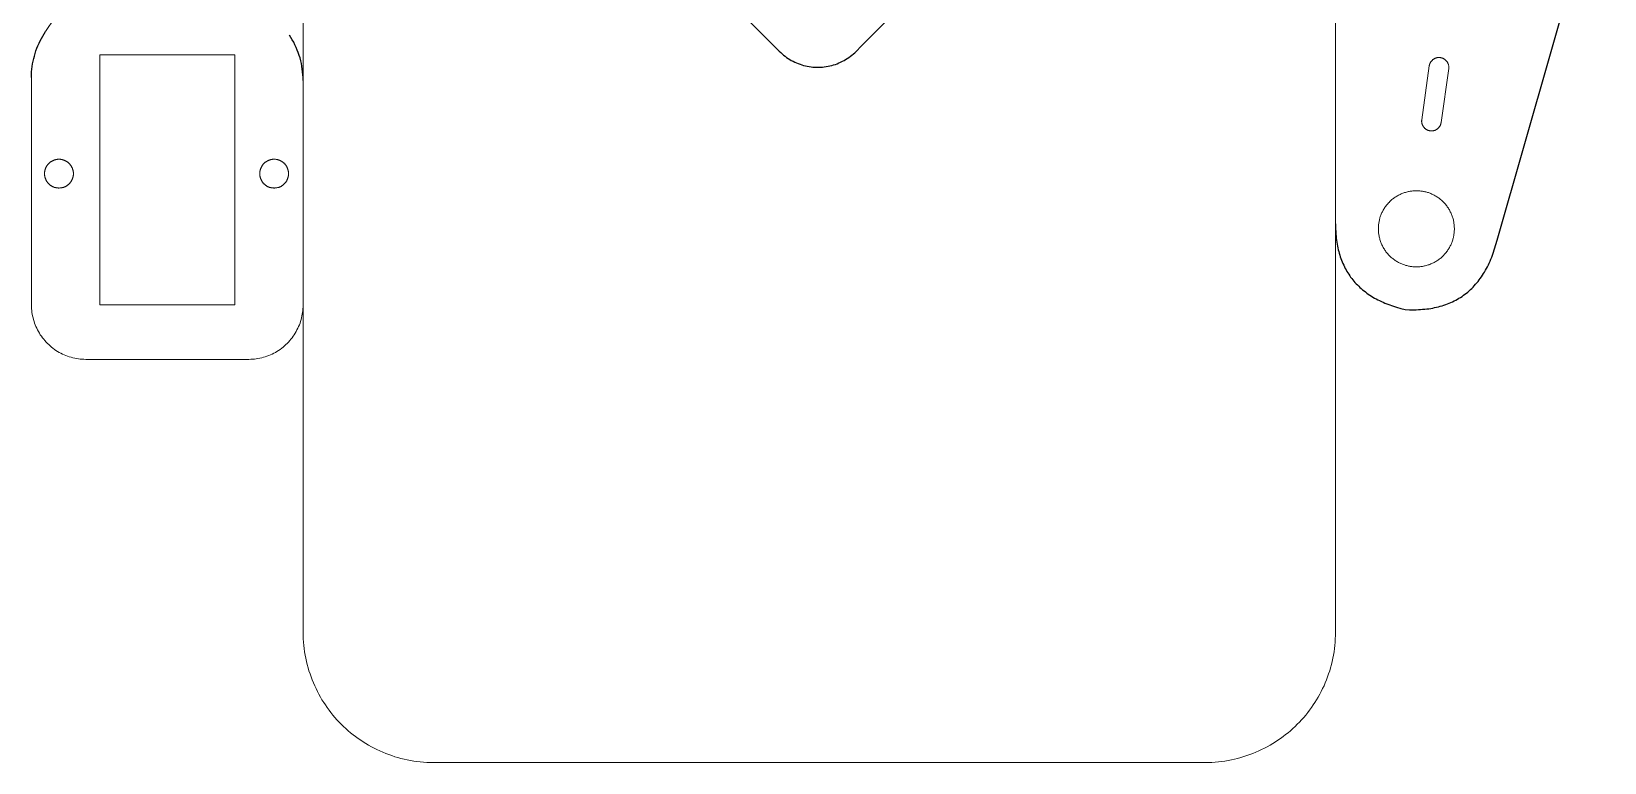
# Model space of a CAD drawing. Header units: millimetres. Extents: x -87 to 69, y -57 to 280.
# Drawn here: x -86.7 to 58, y -57.5 to 9.8 of the extents above; entities that cross this region are included whole.
import ezdxf

# ---------------------------------------------------------------- set-up
doc = ezdxf.new("R2010")
doc.units = ezdxf.units.MM
doc.header["$MEASUREMENT"] = 0
doc.layers.add('Predeterminado', color=18, linetype='Continuous', true_color=0x000000)

msp = doc.modelspace()

# ---------------------------------------------------------------- linework, layer by layer
at = {"layer": 'Predeterminado', "lineweight": 9}
for points in [[(-61.71, 74.61), (-61.71, 74.61), (-61.71, 74.59), (-61.71, 74.53), (-61.71, 74.27), (-61.71, 73.26), (-61.71, 69.45), (-61.71, 55.85), (-61.71, 14.57), (-61.71, -26.71), (-61.71, -40.31), (-61.71, -44.13), (-61.71, -45.13), (-61.71, -45.39), (-61.71, -45.45), (-61.71, -45.47), (-61.71, -45.47)], [(33.29, -45.47), (33.29, -45.47), (33.29, -45.45), (33.29, -45.39), (33.29, -45.13), (33.29, -44.13), (33.29, -40.31), (33.29, -26.71), (33.29, 14.57), (33.29, 55.85), (33.29, 69.46), (33.29, 73.27), (33.29, 74.27), (33.29, 74.53), (33.29, 74.6), (33.29, 74.61), (33.29, 74.62)], [(-51.77, 41.85), (-51.3, 41.38), (-47.22, 37.29), (-34.83, 24.89), (-22.45, 12.5), (-18.37, 8.41), (-17.9, 7.94)], [(-10.83, 7.93), (-10.36, 8.41), (-6.27, 12.49), (6.13, 24.87), (18.52, 37.25), (22.61, 41.33), (23.08, 41.8)], [(-84.6, 11), (-85.41, 9.77)], [(42.35, 7.25), (42.32, 7.23)], [(42.38, 7.26), (42.35, 7.25)], [(42.41, 7.28), (42.38, 7.26)], [(42.43, 7.29), (42.41, 7.28)], [(42.46, 7.3), (42.43, 7.29)], [(42.49, 7.31), (42.46, 7.3)], [(42.52, 7.32), (42.49, 7.31)], [(42.55, 7.33), (42.52, 7.32)], [(42.58, 7.34), (42.55, 7.33)], [(42.61, 7.35), (42.58, 7.34)], [(42.64, 7.36), (42.61, 7.35)], [(42.67, 7.36), (42.64, 7.36)], [(42.7, 7.36), (42.67, 7.36)], [(42.73, 7.37), (42.7, 7.36)], [(42.76, 7.37), (42.73, 7.37)], [(42.79, 7.37), (42.76, 7.37)], [(42.83, 7.37), (42.79, 7.37)], [(42.86, 7.37), (42.83, 7.37)], [(42.89, 7.37), (42.86, 7.37)], [(42.92, 7.36), (42.89, 7.37)], [(42.95, 7.36), (42.92, 7.36)], [(42.98, 7.35), (42.95, 7.36)], [(43.01, 7.35), (42.98, 7.35)], [(43.04, 7.34), (43.01, 7.35)], [(43.07, 7.33), (43.04, 7.34)], [(43.1, 7.32), (43.07, 7.33)], [(43.13, 7.31), (43.1, 7.32)], [(43.16, 7.3), (43.13, 7.31)], [(43.19, 7.29), (43.16, 7.3)], [(43.21, 7.27), (43.19, 7.29)], [(43.24, 7.26), (43.21, 7.27)], [(43.27, 7.24), (43.24, 7.26)], [(43.29, 7.23), (43.27, 7.24)], [(41.92, 6.6), (41.22, 1.64)], [(41.93, 6.66), (41.92, 6.63)], [(41.92, 6.63), (41.92, 6.6)], [(41.94, 6.72), (41.93, 6.69)], [(41.93, 6.69), (41.93, 6.66)], [(41.95, 6.75), (41.94, 6.72)], [(41.96, 6.78), (41.95, 6.75)], [(41.97, 6.81), (41.96, 6.78)], [(41.99, 6.83), (41.97, 6.81)], [(42, 6.86), (41.99, 6.83)], [(42.01, 6.89), (42, 6.86)], [(42.03, 6.92), (42.01, 6.89)], [(42.04, 6.94), (42.03, 6.92)], [(42.06, 6.97), (42.04, 6.94)], [(42.08, 7), (42.06, 6.97)], [(42.1, 7.02), (42.08, 7)], [(42.12, 7.05), (42.1, 7.02)], [(42.14, 7.07), (42.12, 7.05)], [(42.16, 7.09), (42.14, 7.07)], [(42.18, 7.11), (42.16, 7.09)], [(42.2, 7.14), (42.18, 7.11)], [(42.22, 7.16), (42.2, 7.14)], [(42.25, 7.18), (42.22, 7.16)], [(42.27, 7.19), (42.25, 7.18)], [(42.3, 7.21), (42.27, 7.19)], [(42.32, 7.23), (42.3, 7.21)], [(43.01, 1.39), (43.7, 6.35)], [(43.32, 7.21), (43.29, 7.23)], [(43.35, 7.19), (43.32, 7.21)], [(43.37, 7.17), (43.35, 7.19)], [(43.39, 7.15), (43.37, 7.17)], [(43.42, 7.13), (43.39, 7.15)], [(43.44, 7.11), (43.42, 7.13)], [(43.46, 7.09), (43.44, 7.11)], [(43.48, 7.07), (43.46, 7.09)], [(43.5, 7.04), (43.48, 7.07)], [(43.52, 7.02), (43.5, 7.04)], [(43.54, 6.99), (43.52, 7.02)], [(43.56, 6.97), (43.54, 6.99)], [(43.58, 6.94), (43.56, 6.97)], [(43.59, 6.92), (43.58, 6.94)], [(43.61, 6.89), (43.59, 6.92)], [(43.62, 6.86), (43.61, 6.89)], [(43.63, 6.83), (43.62, 6.86)], [(43.64, 6.8), (43.63, 6.83)], [(43.66, 6.77), (43.64, 6.8)], [(43.67, 6.75), (43.66, 6.77)], [(43.67, 6.72), (43.67, 6.75)], [(43.68, 6.69), (43.67, 6.72)], [(43.69, 6.66), (43.68, 6.69)], [(43.7, 6.62), (43.69, 6.66)], [(43.7, 6.59), (43.7, 6.62)], [(43.7, 6.56), (43.7, 6.59)], [(43.71, 6.53), (43.7, 6.56)], [(43.7, 6.38), (43.71, 6.41)], [(43.7, 6.35), (43.7, 6.38)], [(43.71, 6.5), (43.71, 6.53)], [(43.71, 6.47), (43.71, 6.5)], [(43.71, 6.44), (43.71, 6.47)], [(43.71, 6.47), (43.71, 6.47), (43.71, 6.47), (43.71, 6.47), (43.71, 6.47)], [(43.71, 6.41), (43.71, 6.44)], [(-86.71, -15.39), (-86.71, 5.54)], [(41.22, 1.58), (41.21, 1.55)], [(41.21, 1.55), (41.21, 1.52)], [(41.21, 1.52), (41.21, 1.49)], [(41.21, 1.49), (41.22, 1.46)], [(41.22, 1.64), (41.22, 1.61)], [(41.22, 1.61), (41.22, 1.58)], [(41.22, 1.46), (41.22, 1.43)], [(41.22, 1.43), (41.22, 1.39)], [(41.22, 1.39), (41.23, 1.36)], [(41.23, 1.36), (41.23, 1.33)], [(41.23, 1.33), (41.24, 1.3)], [(41.24, 1.3), (41.25, 1.27)], [(41.25, 1.27), (41.26, 1.24)], [(41.26, 1.24), (41.27, 1.21)], [(41.27, 1.21), (41.28, 1.18)], [(41.28, 1.18), (41.29, 1.15)], [(41.29, 1.15), (41.31, 1.12)], [(41.31, 1.12), (41.32, 1.1)], [(41.32, 1.1), (41.34, 1.07)], [(41.34, 1.07), (41.35, 1.04)], [(41.35, 1.04), (41.37, 1.02)], [(41.37, 1.02), (41.39, 0.99)], [(41.39, 0.99), (41.41, 0.97)], [(41.41, 0.97), (41.43, 0.94)], [(41.43, 0.94), (41.45, 0.92)], [(41.45, 0.92), (41.47, 0.89)], [(41.47, 0.89), (41.49, 0.87)], [(41.49, 0.87), (41.51, 0.85)], [(41.51, 0.85), (41.54, 0.83)], [(41.54, 0.83), (41.56, 0.81)], [(41.56, 0.81), (41.59, 0.79)], [(41.59, 0.79), (41.61, 0.77)], [(41.61, 0.77), (41.64, 0.76)], [(41.64, 0.76), (41.66, 0.74)], [(41.66, 0.74), (41.69, 0.72)], [(41.69, 0.72), (41.72, 0.71)], [(41.72, 0.71), (41.75, 0.7)], [(41.75, 0.7), (41.78, 0.69)], [(41.78, 0.69), (41.81, 0.67)], [(41.81, 0.67), (41.84, 0.66)], [(41.84, 0.66), (41.87, 0.65)], [(41.87, 0.65), (41.9, 0.65)], [(41.9, 0.65), (41.93, 0.64)], [(41.93, 0.64), (41.96, 0.63)], [(41.96, 0.63), (41.99, 0.63)], [(41.99, 0.63), (42.02, 0.62)], [(42.02, 0.62), (42.05, 0.62)], [(42.05, 0.62), (42.08, 0.62)], [(42.08, 0.62), (42.11, 0.62)], [(42.11, 0.62), (42.15, 0.62)], [(42.15, 0.62), (42.18, 0.62)], [(42.18, 0.62), (42.21, 0.62)], [(42.21, 0.62), (42.24, 0.63)], [(42.24, 0.63), (42.27, 0.63)], [(42.27, 0.63), (42.3, 0.64)], [(42.3, 0.64), (42.33, 0.65)], [(42.33, 0.65), (42.36, 0.65)], [(42.36, 0.65), (42.39, 0.66)], [(42.39, 0.66), (42.42, 0.67)], [(42.42, 0.67), (42.45, 0.69)], [(42.45, 0.69), (42.48, 0.7)], [(42.48, 0.7), (42.51, 0.71)], [(42.51, 0.71), (42.54, 0.73)], [(42.54, 0.73), (42.56, 0.74)], [(42.56, 0.74), (42.59, 0.76)], [(42.59, 0.76), (42.62, 0.77)], [(42.62, 0.77), (42.64, 0.79)], [(42.64, 0.79), (42.67, 0.81)], [(42.67, 0.81), (42.69, 0.83)], [(42.69, 0.83), (42.72, 0.85)], [(42.72, 0.85), (42.74, 0.87)], [(42.74, 0.87), (42.76, 0.89)], [(42.76, 0.89), (42.78, 0.92)], [(42.78, 0.92), (42.8, 0.94)], [(42.8, 0.94), (42.82, 0.97)], [(42.82, 0.97), (42.84, 0.99)], [(42.84, 0.99), (42.86, 1.02)], [(42.86, 1.02), (42.88, 1.04)], [(42.88, 1.04), (42.89, 1.07)], [(42.89, 1.07), (42.91, 1.1)], [(42.91, 1.1), (42.92, 1.13)], [(42.92, 1.13), (42.94, 1.15)], [(42.94, 1.15), (42.95, 1.18)], [(42.95, 1.18), (42.96, 1.21)], [(42.96, 1.21), (42.97, 1.24)], [(42.97, 1.24), (42.98, 1.27)], [(42.98, 1.27), (42.99, 1.3)], [(42.99, 1.33), (43, 1.36)], [(42.99, 1.3), (42.99, 1.33)], [(43, 1.36), (43.01, 1.39)], [(-81.71, -20.39), (-81.89, -20.38), (-82.06, -20.38), (-82.23, -20.36), (-82.4, -20.34), (-82.56, -20.31), (-82.73, -20.28), (-82.9, -20.24), (-83.06, -20.2), (-83.23, -20.15), (-83.39, -20.1), (-83.55, -20.04), (-83.71, -19.97), (-83.86, -19.9), (-84.02, -19.83), (-84.17, -19.75), (-84.31, -19.66), (-84.46, -19.57), (-84.6, -19.47), (-84.74, -19.37), (-84.87, -19.27), (-85, -19.16), (-85.13, -19.04), (-85.25, -18.92), (-85.37, -18.8), (-85.48, -18.67), (-85.59, -18.54), (-85.7, -18.41), (-85.8, -18.27), (-85.9, -18.13), (-85.99, -17.98), (-86.07, -17.84), (-86.15, -17.69), (-86.23, -17.53), (-86.3, -17.38), (-86.37, -17.22), (-86.43, -17.06), (-86.48, -16.9), (-86.53, -16.74), (-86.57, -16.57), (-86.61, -16.4), (-86.64, -16.24), (-86.67, -16.07), (-86.69, -15.9), (-86.7, -15.73), (-86.71, -15.56), (-86.71, -15.39)], [(-61.71, -15.39), (-61.72, -15.56), (-61.73, -15.73), (-61.74, -15.9), (-61.76, -16.07), (-61.79, -16.24), (-61.82, -16.4), (-61.86, -16.57), (-61.9, -16.74), (-61.95, -16.9), (-62, -17.06), (-62.06, -17.22), (-62.13, -17.38), (-62.2, -17.53), (-62.28, -17.69), (-62.36, -17.84), (-62.44, -17.98), (-62.53, -18.13), (-62.63, -18.27), (-62.73, -18.41), (-62.84, -18.54), (-62.95, -18.67), (-63.06, -18.8), (-63.18, -18.92), (-63.3, -19.04), (-63.43, -19.16), (-63.56, -19.27), (-63.69, -19.37), (-63.83, -19.47), (-63.97, -19.57), (-64.12, -19.66), (-64.26, -19.75), (-64.41, -19.83), (-64.57, -19.9), (-64.72, -19.97), (-64.88, -20.04), (-65.04, -20.1), (-65.2, -20.15), (-65.37, -20.2), (-65.53, -20.24), (-65.7, -20.28), (-65.87, -20.31), (-66.03, -20.34), (-66.2, -20.36), (-66.37, -20.38), (-66.54, -20.38), (-66.71, -20.39)], [(-66.71, -20.39), (-81.71, -20.39)], [(-61.71, -45.47), (-61.71, -45.78), (-61.7, -46.09), (-61.68, -46.4), (-61.65, -46.7), (-61.62, -47), (-61.58, -47.3), (-61.53, -47.6), (-61.47, -47.89), (-61.41, -48.18), (-61.34, -48.47), (-61.26, -48.76), (-61.18, -49.04), (-61.08, -49.32), (-60.99, -49.6), (-60.88, -49.87), (-60.77, -50.15), (-60.65, -50.41), (-60.53, -50.68), (-60.4, -50.94), (-60.27, -51.19), (-60.12, -51.45), (-59.98, -51.7), (-59.82, -51.94), (-59.67, -52.18), (-59.5, -52.42), (-59.33, -52.65), (-59.16, -52.88), (-58.97, -53.11), (-58.79, -53.33), (-58.6, -53.54), (-58.4, -53.75), (-58.2, -53.96), (-57.99, -54.16), (-57.78, -54.36), (-57.57, -54.55), (-57.35, -54.73), (-57.12, -54.92), (-56.89, -55.09), (-56.66, -55.26), (-56.42, -55.43), (-56.18, -55.58), (-55.94, -55.74), (-55.69, -55.88), (-55.43, -56.03), (-55.18, -56.16), (-54.92, -56.29), (-54.65, -56.41), (-54.39, -56.53), (-54.11, -56.64), (-53.84, -56.75), (-53.56, -56.84), (-53.28, -56.94), (-53, -57.02), (-52.71, -57.1), (-52.42, -57.17), (-52.13, -57.23), (-51.84, -57.29), (-51.54, -57.34), (-51.24, -57.38), (-50.94, -57.41), (-50.64, -57.44), (-50.33, -57.46), (-50.02, -57.47), (-49.71, -57.47)], [(33.29, -45.47), (33.28, -45.78), (33.27, -46.09), (33.25, -46.4), (33.22, -46.7), (33.19, -47), (33.15, -47.3), (33.1, -47.6), (33.04, -47.89), (32.98, -48.18), (32.91, -48.47), (32.83, -48.76), (32.75, -49.04), (32.65, -49.32), (32.56, -49.6), (32.45, -49.87), (32.34, -50.15), (32.23, -50.41), (32.1, -50.68), (31.97, -50.94), (31.84, -51.19), (31.7, -51.45), (31.55, -51.7), (31.39, -51.94), (31.24, -52.18), (31.07, -52.42), (30.9, -52.65), (30.73, -52.88), (30.55, -53.11), (30.36, -53.33), (30.17, -53.54), (29.97, -53.75), (29.77, -53.96), (29.56, -54.16), (29.35, -54.36), (29.14, -54.55), (28.92, -54.73), (28.69, -54.91), (28.47, -55.09), (28.23, -55.26), (27.99, -55.42), (27.75, -55.58), (27.51, -55.74), (27.26, -55.88), (27.01, -56.03), (26.75, -56.16), (26.49, -56.29), (26.22, -56.41), (25.96, -56.53), (25.69, -56.64), (25.41, -56.75), (25.13, -56.84), (24.85, -56.93), (24.57, -57.02), (24.28, -57.1), (24, -57.17), (23.7, -57.23), (23.41, -57.29), (23.11, -57.34), (22.81, -57.38), (22.51, -57.41), (22.21, -57.44), (21.9, -57.46), (21.6, -57.47), (21.29, -57.47)], [(-49.71, -57.47), (-49.71, -57.47), (-49.7, -57.47), (-49.66, -57.47), (-49.51, -57.47), (-48.92, -57.47), (-46.66, -57.47), (-38.62, -57.47), (-14.21, -57.47), (10.19, -57.47), (18.23, -57.47), (20.49, -57.47), (21.08, -57.47), (21.23, -57.47), (21.27, -57.47), (21.28, -57.47), (21.29, -57.47)]]:
    msp.add_lwpolyline(points, dxfattribs=at)
at = {"layer": 'Predeterminado'}
for points in [[(48.15, -9.43), (58.04, 25.1)], [(-86.71, 5.54), (-86.71, 5.79), (-86.7, 6.04), (-86.68, 6.29), (-86.65, 6.53), (-86.61, 6.78), (-86.57, 7.03), (-86.51, 7.27), (-86.45, 7.51), (-86.38, 7.75), (-86.3, 7.99), (-86.22, 8.22), (-86.13, 8.45), (-86.02, 8.68), (-85.92, 8.91), (-85.8, 9.13), (-85.68, 9.34), (-85.55, 9.56), (-85.41, 9.77)], [(-61.71, 5.27), (-61.72, 5.53), (-61.73, 5.79), (-61.76, 6.05), (-61.79, 6.31), (-61.83, 6.56), (-61.88, 6.82), (-61.94, 7.07), (-62, 7.33), (-62.08, 7.57), (-62.16, 7.82), (-62.26, 8.06), (-62.36, 8.3), (-62.47, 8.54), (-62.58, 8.77), (-62.71, 9), (-62.84, 9.22), (-62.98, 9.44)], [(-17.9, 7.94), (-17.77, 7.82), (-17.64, 7.7), (-17.51, 7.59), (-17.37, 7.48), (-17.23, 7.38), (-17.09, 7.28), (-16.94, 7.19), (-16.79, 7.1), (-16.63, 7.02), (-16.48, 6.94), (-16.32, 6.87), (-16.16, 6.81), (-15.99, 6.75), (-15.83, 6.69), (-15.66, 6.64), (-15.49, 6.6), (-15.32, 6.56), (-15.15, 6.53), (-14.97, 6.51), (-14.8, 6.49), (-14.63, 6.48), (-14.45, 6.47), (-14.28, 6.47), (-14.1, 6.48), (-13.93, 6.49), (-13.76, 6.51), (-13.58, 6.53), (-13.41, 6.56), (-13.24, 6.6), (-13.07, 6.64), (-12.9, 6.69), (-12.74, 6.74), (-12.57, 6.8), (-12.41, 6.87), (-12.25, 6.94), (-12.09, 7.02), (-11.94, 7.1), (-11.79, 7.18), (-11.64, 7.28), (-11.5, 7.37), (-11.36, 7.48), (-11.22, 7.58), (-11.08, 7.7), (-10.95, 7.81), (-10.83, 7.93)], [(33.29, -7.92), (33.29, -8.31), (33.31, -8.7), (33.32, -8.89), (33.34, -9.07), (33.36, -9.26), (33.38, -9.44), (33.41, -9.62), (33.44, -9.79), (33.47, -9.97), (33.51, -10.14), (33.54, -10.31), (33.59, -10.48), (33.63, -10.64), (33.68, -10.8), (33.73, -10.96), (33.79, -11.12), (33.84, -11.27), (33.9, -11.43), (33.97, -11.58), (34.04, -11.73), (34.11, -11.87), (34.18, -12.02), (34.26, -12.16), (34.33, -12.3), (34.42, -12.43), (34.5, -12.57), (34.59, -12.7), (34.68, -12.83), (34.78, -12.95), (34.88, -13.08), (34.98, -13.2), (35.08, -13.32), (35.19, -13.44), (35.3, -13.55), (35.42, -13.66), (35.53, -13.77), (35.66, -13.88), (35.78, -13.99), (35.91, -14.09), (36.04, -14.19), (36.17, -14.29), (36.3, -14.39), (36.44, -14.48), (36.59, -14.57), (36.73, -14.66), (36.88, -14.75), (37.03, -14.83), (37.19, -14.91), (37.34, -14.99), (37.51, -15.07), (37.67, -15.14), (37.84, -15.22), (38.01, -15.29), (38.18, -15.35), (38.54, -15.48), (38.91, -15.6), (39.29, -15.71), (39.69, -15.81)], [(39.69, -15.81), (40.11, -15.83), (40.51, -15.83), (40.72, -15.83), (40.91, -15.82), (41.11, -15.81), (41.3, -15.79), (41.5, -15.78), (41.68, -15.75), (41.87, -15.73), (42.05, -15.7), (42.23, -15.67), (42.41, -15.63), (42.59, -15.6), (42.76, -15.55), (42.93, -15.51), (43.1, -15.46), (43.27, -15.41), (43.43, -15.35), (43.59, -15.29), (43.75, -15.23), (43.91, -15.16), (44.06, -15.09), (44.21, -15.02), (44.36, -14.94), (44.51, -14.86), (44.65, -14.77), (44.79, -14.69), (44.93, -14.6), (45.07, -14.5), (45.2, -14.4), (45.33, -14.3), (45.46, -14.2), (45.59, -14.09), (45.71, -13.98), (45.83, -13.86), (45.95, -13.74), (46.06, -13.62), (46.18, -13.49), (46.29, -13.36), (46.4, -13.23), (46.5, -13.09), (46.61, -12.96), (46.71, -12.81), (46.81, -12.66), (46.9, -12.51), (47, -12.36), (47.09, -12.2), (47.18, -12.04), (47.26, -11.88), (47.35, -11.71), (47.43, -11.54), (47.51, -11.36), (47.58, -11.19), (47.66, -11), (47.73, -10.82), (47.8, -10.63), (47.92, -10.24), (48.04, -9.84), (48.15, -9.43)]]:
    msp.add_lwpolyline(points, dxfattribs=at)
at = {"layer": 'Predeterminado', "lineweight": 9}
for points in [[(-68.01, -15.37), (-80.41, -15.37), (-80.41, -15.37), (-80.41, 7.63), (-80.41, 7.63), (-68.01, 7.63), (-68.01, 7.63)], [(-84.18, -4.64), (-84.15, -4.64), (-84.11, -4.63), (-84.08, -4.63), (-84.05, -4.63), (-84.01, -4.63), (-83.98, -4.62), (-83.95, -4.62), (-83.92, -4.61), (-83.88, -4.6), (-83.85, -4.59), (-83.82, -4.59), (-83.79, -4.58), (-83.76, -4.57), (-83.73, -4.56), (-83.7, -4.54), (-83.67, -4.53), (-83.64, -4.52), (-83.61, -4.51), (-83.58, -4.49), (-83.55, -4.48), (-83.52, -4.46), (-83.5, -4.44), (-83.47, -4.43), (-83.44, -4.41), (-83.42, -4.39), (-83.39, -4.37), (-83.36, -4.35), (-83.34, -4.33), (-83.32, -4.31), (-83.29, -4.29), (-83.27, -4.27), (-83.25, -4.25), (-83.22, -4.22), (-83.2, -4.2), (-83.18, -4.18), (-83.16, -4.15), (-83.14, -4.13), (-83.12, -4.1), (-83.1, -4.08), (-83.08, -4.05), (-83.07, -4.02), (-83.05, -4), (-83.03, -3.97), (-83.02, -3.94), (-83, -3.91), (-82.99, -3.89), (-82.97, -3.86), (-82.96, -3.83), (-82.95, -3.8), (-82.94, -3.77), (-82.93, -3.74), (-82.92, -3.7), (-82.91, -3.67), (-82.9, -3.64), (-82.89, -3.61), (-82.88, -3.58), (-82.88, -3.55), (-82.87, -3.51), (-82.87, -3.48), (-82.86, -3.45), (-82.86, -3.41), (-82.86, -3.38), (-82.86, -3.34), (-82.86, -3.31), (-82.86, -3.28), (-82.86, -3.24), (-82.86, -3.21), (-82.86, -3.18), (-82.87, -3.14), (-82.87, -3.11), (-82.88, -3.08), (-82.88, -3.04), (-82.89, -3.01), (-82.9, -2.98), (-82.91, -2.95), (-82.92, -2.92), (-82.93, -2.89), (-82.94, -2.86), (-82.95, -2.82), (-82.96, -2.79), (-82.97, -2.77), (-82.99, -2.74), (-83, -2.71), (-83.02, -2.68), (-83.03, -2.65), (-83.05, -2.62), (-83.07, -2.6), (-83.08, -2.57), (-83.1, -2.54), (-83.12, -2.52), (-83.14, -2.49), (-83.16, -2.47), (-83.18, -2.44), (-83.2, -2.42), (-83.22, -2.4), (-83.25, -2.37), (-83.27, -2.35), (-83.29, -2.33), (-83.32, -2.31), (-83.34, -2.29), (-83.36, -2.27), (-83.39, -2.25), (-83.42, -2.23), (-83.44, -2.21), (-83.47, -2.19), (-83.5, -2.18), (-83.52, -2.16), (-83.55, -2.15), (-83.58, -2.13), (-83.61, -2.12), (-83.64, -2.1), (-83.67, -2.09), (-83.7, -2.08), (-83.73, -2.07), (-83.76, -2.06), (-83.79, -2.05), (-83.82, -2.04), (-83.85, -2.03), (-83.88, -2.02), (-83.92, -2.01), (-83.95, -2.01), (-83.98, -2), (-84.01, -2), (-84.05, -1.99), (-84.08, -1.99), (-84.11, -1.99), (-84.15, -1.99), (-84.18, -1.99), (-84.22, -1.99), (-84.25, -1.99), (-84.28, -1.99), (-84.32, -1.99), (-84.35, -2), (-84.38, -2), (-84.42, -2.01), (-84.45, -2.01), (-84.48, -2.02), (-84.51, -2.03), (-84.55, -2.04), (-84.58, -2.05), (-84.61, -2.06), (-84.64, -2.07), (-84.67, -2.08), (-84.7, -2.09), (-84.73, -2.1), (-84.76, -2.12), (-84.79, -2.13), (-84.81, -2.15), (-84.84, -2.16), (-84.87, -2.18), (-84.9, -2.19), (-84.92, -2.21), (-84.95, -2.23), (-84.98, -2.25), (-85, -2.27), (-85.03, -2.29), (-85.05, -2.31), (-85.07, -2.33), (-85.1, -2.35), (-85.12, -2.37), (-85.14, -2.4), (-85.16, -2.42), (-85.18, -2.44), (-85.21, -2.47), (-85.23, -2.49), (-85.24, -2.52), (-85.26, -2.54), (-85.28, -2.57), (-85.3, -2.6), (-85.32, -2.62), (-85.33, -2.65), (-85.35, -2.68), (-85.36, -2.71), (-85.38, -2.74), (-85.39, -2.77), (-85.4, -2.79), (-85.42, -2.82), (-85.43, -2.86), (-85.44, -2.89), (-85.45, -2.92), (-85.46, -2.95), (-85.47, -2.98), (-85.47, -3.01), (-85.48, -3.04), (-85.49, -3.08), (-85.49, -3.11), (-85.5, -3.14), (-85.5, -3.18), (-85.5, -3.21), (-85.51, -3.24), (-85.51, -3.28), (-85.51, -3.31), (-85.51, -3.34), (-85.51, -3.38), (-85.5, -3.41), (-85.5, -3.45), (-85.5, -3.48), (-85.49, -3.51), (-85.49, -3.55), (-85.48, -3.58), (-85.47, -3.61), (-85.47, -3.64), (-85.46, -3.67), (-85.45, -3.7), (-85.44, -3.74), (-85.43, -3.77), (-85.42, -3.8), (-85.4, -3.83), (-85.39, -3.86), (-85.38, -3.89), (-85.36, -3.91), (-85.35, -3.94), (-85.33, -3.97), (-85.32, -4), (-85.3, -4.02), (-85.28, -4.05), (-85.26, -4.08), (-85.24, -4.1), (-85.23, -4.13), (-85.21, -4.15), (-85.18, -4.18), (-85.16, -4.2), (-85.14, -4.22), (-85.12, -4.25), (-85.1, -4.27), (-85.07, -4.29), (-85.05, -4.31), (-85.03, -4.33), (-85, -4.35), (-84.98, -4.37), (-84.95, -4.39), (-84.92, -4.41), (-84.9, -4.43), (-84.87, -4.44), (-84.84, -4.46), (-84.81, -4.48), (-84.79, -4.49), (-84.76, -4.51), (-84.73, -4.52), (-84.7, -4.53), (-84.67, -4.54), (-84.64, -4.56), (-84.61, -4.57), (-84.58, -4.58), (-84.55, -4.59), (-84.51, -4.59), (-84.48, -4.6), (-84.45, -4.61), (-84.42, -4.62), (-84.38, -4.62), (-84.35, -4.63), (-84.32, -4.63), (-84.28, -4.63), (-84.25, -4.63), (-84.22, -4.64)], [(-64.38, -4.64), (-64.35, -4.64), (-64.31, -4.63), (-64.28, -4.63), (-64.25, -4.63), (-64.21, -4.63), (-64.18, -4.62), (-64.15, -4.62), (-64.12, -4.61), (-64.08, -4.6), (-64.05, -4.59), (-64.02, -4.59), (-63.99, -4.58), (-63.96, -4.57), (-63.93, -4.56), (-63.9, -4.54), (-63.87, -4.53), (-63.84, -4.52), (-63.81, -4.51), (-63.78, -4.49), (-63.75, -4.48), (-63.72, -4.46), (-63.7, -4.44), (-63.67, -4.43), (-63.64, -4.41), (-63.62, -4.39), (-63.59, -4.37), (-63.56, -4.35), (-63.54, -4.33), (-63.52, -4.31), (-63.49, -4.29), (-63.47, -4.27), (-63.45, -4.25), (-63.42, -4.23), (-63.4, -4.2), (-63.38, -4.18), (-63.36, -4.15), (-63.34, -4.13), (-63.32, -4.1), (-63.3, -4.08), (-63.28, -4.05), (-63.27, -4.03), (-63.25, -4), (-63.23, -3.97), (-63.22, -3.94), (-63.2, -3.91), (-63.19, -3.89), (-63.17, -3.86), (-63.16, -3.83), (-63.15, -3.8), (-63.14, -3.77), (-63.13, -3.74), (-63.12, -3.7), (-63.11, -3.67), (-63.1, -3.64), (-63.09, -3.61), (-63.08, -3.58), (-63.08, -3.55), (-63.07, -3.51), (-63.07, -3.48), (-63.06, -3.45), (-63.06, -3.41), (-63.06, -3.38), (-63.06, -3.35), (-63.06, -3.31), (-63.06, -3.28), (-63.06, -3.24), (-63.06, -3.21), (-63.06, -3.18), (-63.07, -3.14), (-63.07, -3.11), (-63.08, -3.08), (-63.08, -3.04), (-63.09, -3.01), (-63.1, -2.98), (-63.11, -2.95), (-63.12, -2.92), (-63.13, -2.89), (-63.14, -2.86), (-63.15, -2.83), (-63.16, -2.8), (-63.17, -2.77), (-63.19, -2.74), (-63.2, -2.71), (-63.22, -2.68), (-63.23, -2.65), (-63.25, -2.62), (-63.27, -2.6), (-63.28, -2.57), (-63.3, -2.54), (-63.32, -2.52), (-63.34, -2.49), (-63.36, -2.47), (-63.38, -2.44), (-63.4, -2.42), (-63.42, -2.4), (-63.45, -2.37), (-63.47, -2.35), (-63.49, -2.33), (-63.52, -2.31), (-63.54, -2.29), (-63.56, -2.27), (-63.59, -2.25), (-63.62, -2.23), (-63.64, -2.21), (-63.67, -2.19), (-63.7, -2.18), (-63.72, -2.16), (-63.75, -2.15), (-63.78, -2.13), (-63.81, -2.12), (-63.84, -2.1), (-63.87, -2.09), (-63.9, -2.08), (-63.93, -2.07), (-63.96, -2.06), (-63.99, -2.05), (-64.02, -2.04), (-64.05, -2.03), (-64.08, -2.02), (-64.12, -2.01), (-64.15, -2.01), (-64.18, -2), (-64.21, -2), (-64.25, -1.99), (-64.28, -1.99), (-64.31, -1.99), (-64.35, -1.99), (-64.38, -1.99), (-64.42, -1.99), (-64.45, -1.99), (-64.48, -1.99), (-64.52, -1.99), (-64.55, -2), (-64.58, -2), (-64.62, -2.01), (-64.65, -2.01), (-64.68, -2.02), (-64.71, -2.03), (-64.75, -2.04), (-64.78, -2.05), (-64.81, -2.06), (-64.84, -2.07), (-64.87, -2.08), (-64.9, -2.09), (-64.93, -2.1), (-64.96, -2.12), (-64.99, -2.13), (-65.01, -2.15), (-65.04, -2.16), (-65.07, -2.18), (-65.1, -2.19), (-65.12, -2.21), (-65.15, -2.23), (-65.18, -2.25), (-65.2, -2.27), (-65.23, -2.29), (-65.25, -2.31), (-65.27, -2.33), (-65.3, -2.35), (-65.32, -2.37), (-65.34, -2.4), (-65.36, -2.42), (-65.38, -2.44), (-65.41, -2.47), (-65.43, -2.49), (-65.44, -2.52), (-65.46, -2.54), (-65.48, -2.57), (-65.5, -2.6), (-65.52, -2.62), (-65.53, -2.65), (-65.55, -2.68), (-65.56, -2.71), (-65.58, -2.74), (-65.59, -2.77), (-65.6, -2.8), (-65.62, -2.83), (-65.63, -2.86), (-65.64, -2.89), (-65.65, -2.92), (-65.66, -2.95), (-65.67, -2.98), (-65.67, -3.01), (-65.68, -3.04), (-65.69, -3.08), (-65.69, -3.11), (-65.7, -3.14), (-65.7, -3.18), (-65.7, -3.21), (-65.71, -3.24), (-65.71, -3.28), (-65.71, -3.31), (-65.71, -3.35), (-65.71, -3.38), (-65.7, -3.41), (-65.7, -3.45), (-65.7, -3.48), (-65.69, -3.51), (-65.69, -3.55), (-65.68, -3.58), (-65.67, -3.61), (-65.67, -3.64), (-65.66, -3.67), (-65.65, -3.7), (-65.64, -3.74), (-65.63, -3.77), (-65.62, -3.8), (-65.6, -3.83), (-65.59, -3.86), (-65.58, -3.89), (-65.56, -3.91), (-65.55, -3.94), (-65.53, -3.97), (-65.52, -4), (-65.5, -4.03), (-65.48, -4.05), (-65.46, -4.08), (-65.44, -4.1), (-65.43, -4.13), (-65.41, -4.15), (-65.38, -4.18), (-65.36, -4.2), (-65.34, -4.23), (-65.32, -4.25), (-65.3, -4.27), (-65.27, -4.29), (-65.25, -4.31), (-65.23, -4.33), (-65.2, -4.35), (-65.18, -4.37), (-65.15, -4.39), (-65.12, -4.41), (-65.1, -4.43), (-65.07, -4.44), (-65.04, -4.46), (-65.01, -4.48), (-64.99, -4.49), (-64.96, -4.51), (-64.93, -4.52), (-64.9, -4.53), (-64.87, -4.54), (-64.84, -4.56), (-64.81, -4.57), (-64.78, -4.58), (-64.75, -4.59), (-64.71, -4.59), (-64.68, -4.6), (-64.65, -4.61), (-64.62, -4.62), (-64.58, -4.62), (-64.55, -4.63), (-64.52, -4.63), (-64.48, -4.63), (-64.45, -4.63), (-64.42, -4.64)], [(44.19, -8.87), (44.18, -8.95), (44.17, -9.02), (44.15, -9.1), (44.14, -9.18), (44.12, -9.26), (44.09, -9.34), (44.07, -9.41), (44.05, -9.49), (44.02, -9.57), (43.99, -9.65), (43.96, -9.73), (43.93, -9.8), (43.89, -9.88), (43.85, -9.96), (43.81, -10.04), (43.77, -10.11), (43.73, -10.19), (43.68, -10.26), (43.63, -10.33), (43.58, -10.41), (43.53, -10.48), (43.48, -10.55), (43.42, -10.62), (43.36, -10.69), (43.3, -10.75), (43.24, -10.82), (43.18, -10.88), (43.11, -10.95), (43.04, -11.01), (42.98, -11.07), (42.91, -11.12), (42.83, -11.18), (42.76, -11.23), (42.69, -11.28), (42.61, -11.33), (42.53, -11.38), (42.46, -11.43), (42.38, -11.47), (42.3, -11.51), (42.22, -11.55), (42.14, -11.59), (42.05, -11.62), (41.97, -11.66), (41.89, -11.69), (41.8, -11.71), (41.72, -11.74), (41.64, -11.76), (41.55, -11.79), (41.47, -11.8), (41.38, -11.82), (41.3, -11.84), (41.21, -11.85), (41.13, -11.86), (41.05, -11.87), (40.96, -11.88), (40.88, -11.88), (40.8, -11.88), (40.72, -11.88), (40.63, -11.88), (40.55, -11.88), (40.47, -11.87), (40.4, -11.87), (40.32, -11.86), (40.24, -11.85), (40.16, -11.84), (40.09, -11.82), (40.01, -11.81), (39.93, -11.79), (39.85, -11.77), (39.77, -11.75), (39.7, -11.73), (39.62, -11.7), (39.54, -11.68), (39.46, -11.65), (39.38, -11.62), (39.31, -11.58), (39.23, -11.55), (39.15, -11.51), (39.07, -11.47), (39, -11.43), (38.92, -11.38), (38.85, -11.34), (38.78, -11.29), (38.7, -11.24), (38.63, -11.19), (38.56, -11.13), (38.49, -11.08), (38.42, -11.02), (38.36, -10.96), (38.29, -10.9), (38.23, -10.83), (38.16, -10.77), (38.1, -10.7), (38.04, -10.63), (37.99, -10.56), (37.93, -10.49), (37.88, -10.42), (37.83, -10.34), (37.78, -10.27), (37.73, -10.19), (37.68, -10.11), (37.64, -10.03), (37.6, -9.95), (37.56, -9.87), (37.52, -9.79), (37.49, -9.71), (37.46, -9.63), (37.42, -9.54), (37.4, -9.46), (37.37, -9.38), (37.35, -9.29), (37.33, -9.21), (37.31, -9.12), (37.29, -9.04), (37.27, -8.95), (37.26, -8.87), (37.25, -8.79), (37.24, -8.7), (37.23, -8.62), (37.23, -8.54), (37.23, -8.45), (37.23, -8.37), (37.23, -8.29), (37.23, -8.21), (37.24, -8.13), (37.24, -8.05), (37.25, -7.98), (37.26, -7.9), (37.27, -7.82), (37.29, -7.74), (37.3, -7.67), (37.32, -7.59), (37.34, -7.51), (37.36, -7.43), (37.38, -7.35), (37.41, -7.28), (37.43, -7.2), (37.46, -7.12), (37.49, -7.04), (37.53, -6.96), (37.56, -6.89), (37.6, -6.81), (37.64, -6.73), (37.68, -6.66), (37.73, -6.58), (37.77, -6.51), (37.82, -6.43), (37.87, -6.36), (37.92, -6.29), (37.98, -6.22), (38.03, -6.15), (38.09, -6.08), (38.15, -6.01), (38.21, -5.95), (38.28, -5.88), (38.34, -5.82), (38.41, -5.76), (38.48, -5.7), (38.55, -5.64), (38.62, -5.59), (38.69, -5.54), (38.77, -5.48), (38.84, -5.43), (38.92, -5.39), (39, -5.34), (39.08, -5.3), (39.16, -5.26), (39.24, -5.22), (39.32, -5.18), (39.4, -5.14), (39.48, -5.11), (39.57, -5.08), (39.65, -5.05), (39.73, -5.03), (39.82, -5), (39.9, -4.98), (39.99, -4.96), (40.07, -4.95), (40.16, -4.93), (40.24, -4.92), (40.32, -4.91), (40.41, -4.9), (40.49, -4.89), (40.57, -4.89), (40.66, -4.88), (40.74, -4.88), (40.82, -4.89), (40.9, -4.89), (40.98, -4.89), (41.06, -4.9), (41.14, -4.91), (41.21, -4.92), (41.29, -4.93), (41.37, -4.94), (41.44, -4.96), (41.52, -4.98), (41.6, -4.99), (41.68, -5.02), (41.76, -5.04), (41.84, -5.06), (41.91, -5.09), (41.99, -5.12), (42.07, -5.15), (42.15, -5.19), (42.22, -5.22), (42.3, -5.26), (42.38, -5.3), (42.45, -5.34), (42.53, -5.38), (42.6, -5.43), (42.68, -5.48), (42.75, -5.53), (42.82, -5.58), (42.89, -5.63), (42.96, -5.69), (43.03, -5.75), (43.1, -5.81), (43.16, -5.87), (43.23, -5.93), (43.29, -6), (43.35, -6.07), (43.41, -6.13), (43.47, -6.2), (43.52, -6.28), (43.57, -6.35), (43.63, -6.42), (43.68, -6.5), (43.72, -6.58), (43.77, -6.65), (43.81, -6.73), (43.85, -6.81), (43.89, -6.89), (43.93, -6.98), (43.97, -7.06), (44, -7.14), (44.03, -7.22), (44.06, -7.31), (44.08, -7.39), (44.11, -7.48), (44.13, -7.56), (44.15, -7.64), (44.16, -7.73), (44.18, -7.81), (44.19, -7.9), (44.2, -7.98), (44.21, -8.06), (44.22, -8.15), (44.22, -8.23), (44.23, -8.31), (44.23, -8.39), (44.23, -8.48), (44.22, -8.56), (44.22, -8.64), (44.21, -8.71), (44.2, -8.79)]]:
    msp.add_lwpolyline(points, close=True, dxfattribs=at)

doc.saveas('drawing.dxf')
